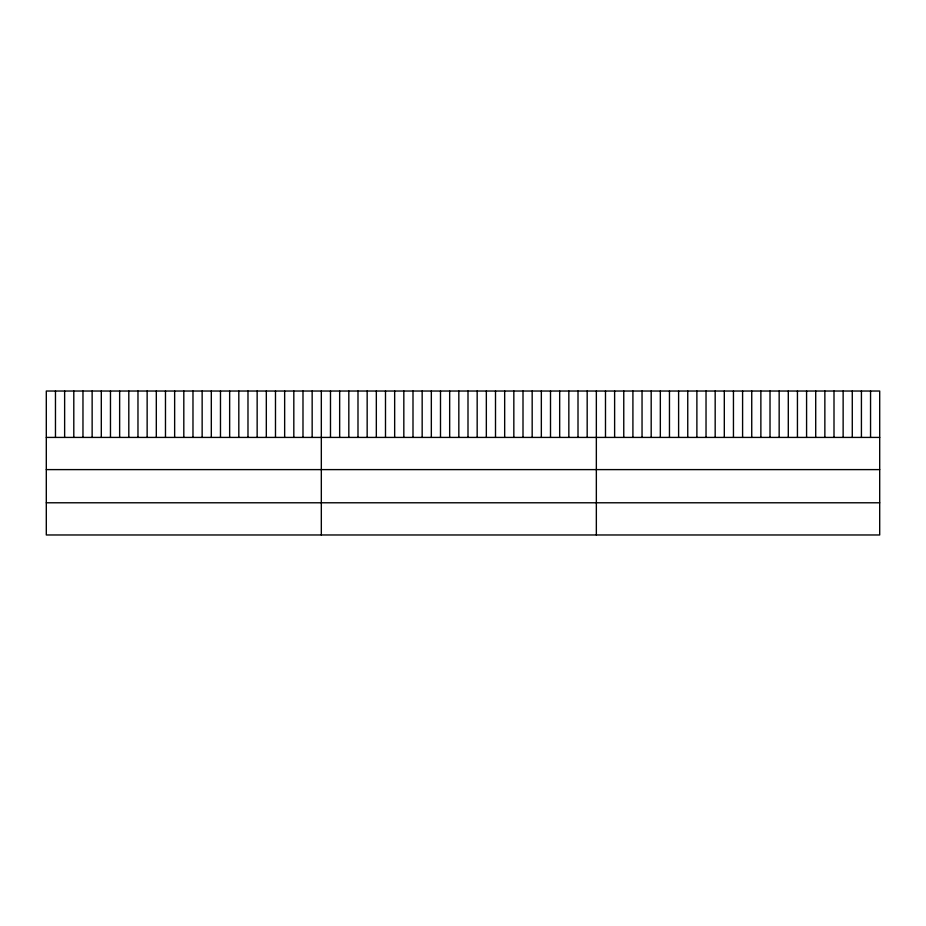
<?xml version="1.0" encoding="UTF-8"?>
<svg xmlns="http://www.w3.org/2000/svg" width="926" height="926" viewBox="0 0 926 926"><rect width="100%" height="100%" fill="white"/><g stroke="black" fill="none" stroke-linecap="round" stroke-linejoin="round"><path stroke-width="1.39" d="M879.7 437.419L879.7 534.973L46.3 534.973L46.3 391.027L879.7 391.027L879.7 437.419L46.3 437.419M46.3 469.609L879.7 469.609M46.3 502.783L879.7 502.783M870.556 391.027L870.556 437.419M861.423 391.027L861.423 437.419M852.279 391.027L852.279 437.419M843.135 391.027L843.135 437.419M834.002 391.027L834.002 437.419M824.858 391.027L824.858 437.419M815.713 391.027L815.713 437.419M806.581 391.027L806.581 437.419M797.436 391.027L797.436 437.419M788.292 391.027L788.292 437.419M779.16 391.027L779.16 437.419M770.015 391.027L770.015 437.419M760.871 391.027L760.871 437.419M751.738 391.027L751.738 437.419M742.594 391.027L742.594 437.419M733.45 391.027L733.45 437.419M724.306 391.027L724.306 437.419M715.173 391.027L715.173 437.419M706.029 391.027L706.029 437.419M696.884 391.027L696.884 437.419M687.752 391.027L687.752 437.419M678.608 391.027L678.608 437.419M669.463 391.027L669.463 437.419M660.331 391.027L660.331 437.419M651.186 391.027L651.186 437.419M642.042 391.027L642.042 437.419M632.909 391.027L632.909 437.419M623.765 391.027L623.765 437.419M614.621 391.027L614.621 437.419M605.488 391.027L605.488 437.419M596.344 391.027L596.344 534.973M587.177 391.027L587.177 437.419M578.009 391.027L578.009 437.419M568.842 391.027L568.842 437.419M559.674 391.027L559.674 437.419M550.507 391.027L550.507 437.419M541.34 391.027L541.34 437.419M532.172 391.027L532.172 437.419M523.005 391.027L523.005 437.419M513.837 391.027L513.837 437.419M504.67 391.027L504.67 437.419M495.503 391.027L495.503 437.419M486.335 391.027L486.335 437.419M477.168 391.027L477.168 437.419M468 391.027L468 437.419M458.833 391.027L458.833 437.419M449.666 391.027L449.666 437.419M440.498 391.027L440.498 437.419M431.331 391.027L431.331 437.419M422.163 391.027L422.163 437.419M412.996 391.027L412.996 437.419M403.829 391.027L403.829 437.419M394.661 391.027L394.661 437.419M385.494 391.027L385.494 437.419M376.326 391.027L376.326 437.419M367.159 391.027L367.159 437.419M357.992 391.027L357.992 437.419M348.824 391.027L348.824 437.419M339.657 391.027L339.657 437.419M330.489 391.027L330.489 437.419M321.322 391.027L321.322 534.973M312.155 391.027L312.155 437.419M302.987 391.027L302.987 437.419M293.82 391.027L293.82 437.419M284.652 391.027L284.652 437.419M275.485 391.027L275.485 437.419M266.318 391.027L266.318 437.419M257.15 391.027L257.15 437.419M247.983 391.027L247.983 437.419M238.815 391.027L238.815 437.419M229.648 391.027L229.648 437.419M220.481 391.027L220.481 437.419M211.313 391.027L211.313 437.419M202.146 391.027L202.146 437.419M192.978 391.027L192.978 437.419M183.811 391.027L183.811 437.419M174.644 391.027L174.644 437.419M165.476 391.027L165.476 437.419M156.309 391.027L156.309 437.419M147.141 391.027L147.141 437.419M137.974 391.027L137.974 437.419M128.807 391.027L128.807 437.419M119.639 391.027L119.639 437.419M110.472 391.027L110.472 437.419M101.304 391.027L101.304 437.419M92.137 391.027L92.137 437.419M82.97 391.027L82.97 437.419M73.802 391.027L73.802 437.419M64.635 391.027L64.635 437.419M55.467 391.027L55.467 437.419"/></g></svg>
